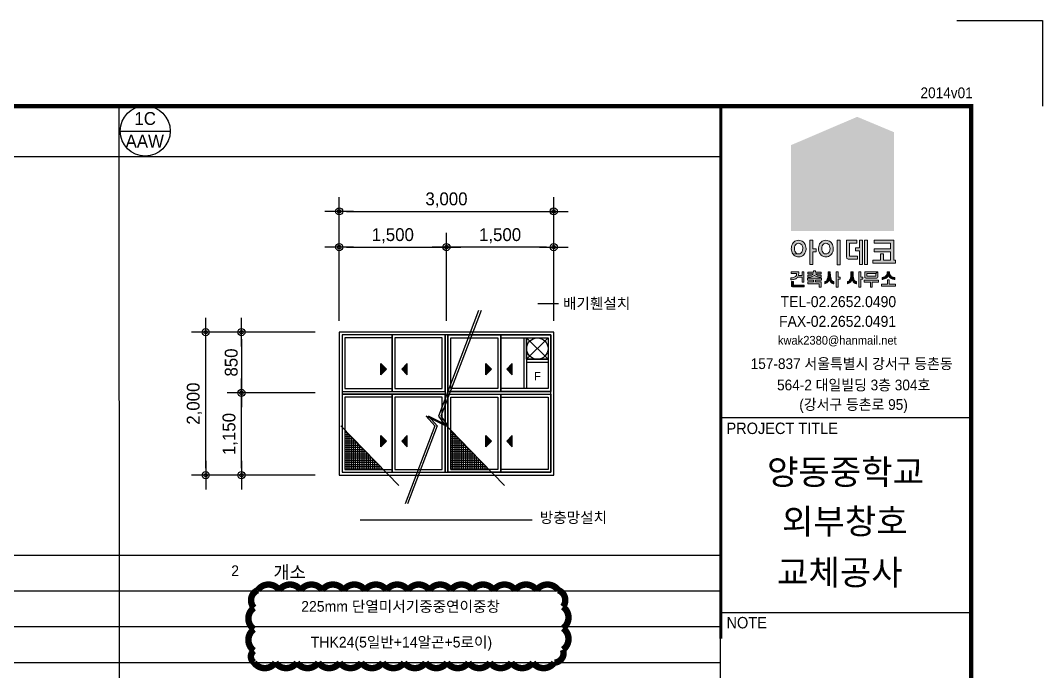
# Model space of a CAD drawing. Header units: millimetres. Extents: x 10934253 to 10976253, y -1872329 to -1812929.
# Drawn here: x 10961959 to 10976253, y -1822035 to -1812929 of the extents above; entities that cross this region are included whole.
import ezdxf
from ezdxf.enums import TextEntityAlignment as Align

# ---------------------------------------------------------------- set-up
doc = ezdxf.new("R2010")
doc.units = ezdxf.units.MM
doc.header["$LTSCALE"] = 50
doc.header["$MEASUREMENT"] = 0
doc.header["$PDSIZE"] = -10
doc.layers.get('0').update_dxf_attribs({"linetype": 'CONTINUOUS'})
doc.layers.get('Defpoints').update_dxf_attribs({"linetype": 'CONTINUOUS'})
doc.layers.add('$TD_AUDIT_GENERATED_(3A5E2)', color=2, linetype='CONTINUOUS', plot=False)
for name, color, linetype in [('$TD_AUDIT_GENERATED_(A0)', 3, 'CONTINUOUS'), ('$TD_AUDIT_GENERATED_(A3)', 4, 'CONTINUOUS'), ('DIM', 3, 'CONTINUOUS'), ('ELE', 6, 'CONTINUOUS'), ('ETC', 6, 'CONTINUOUS'), ('HAT', 8, 'CONTINUOUS'), ('TEX', 3, 'CONTINUOUS'), ('WAL', 3, 'CONTINUOUS'), ('WID', 4, 'CONTINUOUS')]:
    doc.layers.add(name, color=color, linetype=linetype)
doc.styles.add('$TD_AUDIT_GENERATED_(3A)', font='H2GTRE.TTF')
doc.styles.add('$TD_AUDIT_GENERATED_(A1)', font='')
doc.styles.get('$TD_AUDIT_GENERATED_(A1)').set_extended_font_data('08SeoulNamsan EB')
doc.dimstyles.new('$TD_AUDIT_GENERATED_(39)', dxfattribs={"dimtxt": 2.5, "dimasz": 1, "dimexe": 2, "dimexo": 1, "dimgap": 1.2, "dimtad": 1, "dimdec": 0, "dimzin": 0, "dimdsep": 46, "dimlunit": 6, "dimtxsty": '$TD_AUDIT_GENERATED_(3A)', "dimblk": 'DIMDOT', "dimcen": 3, "dimclrd": 7, "dimclre": 7, "dimclrt": 4, "dimadec": 0, "dimazin": 0, "dimtfac": 1, "dimtdec": 0, "dimtix": 1, "dimtmove": 2, "dimatfit": 3, "dimldrblk": 'DOT', "dimfxl": 1, "dimtolj": 1, "dimtzin": 0, "dimarcsym": 0})

# ---------------------------------------------------------------- blocks, each defined once
blk = doc.blocks.new('ideco-2014v01')
at = {"layer": '$TD_AUDIT_GENERATED_(A3)'}
for color, points in [(20, [(394.08, 283.52), (384.84, 279.57), (384.84, 270.81), (394.08, 273.23)]), (70, [(399.23, 281.37), (394.08, 283.52), (394.08, 273.23), (399.23, 274.58)]), (50, [(399.23, 274.58), (394.08, 273.23), (384.84, 270.81), (384.84, 267.55), (399.23, 267.55)]), (256, [(386.53, 266.02), (386.39, 266.13), (386.23, 266.2), (386.06, 266.24), (385.89, 266.25), (385.69, 266.24), (385.52, 266.19), (385.36, 266.12), (385.22, 266.01), (385.12, 265.89), (385.02, 265.74), (384.94, 265.57), (384.89, 265.39), (384.87, 265.19), (384.86, 265.09), (384.88, 264.88), (384.92, 264.69), (384.98, 264.52), (385.07, 264.36), (385.12, 264.3), (385.89, 264.35), (385.71, 264.38), (385.56, 264.46), (385.46, 264.58), (385.37, 264.75), (385.32, 264.93), (385.31, 265.09), (385.33, 265.29), (385.38, 265.47), (385.46, 265.6), (385.58, 265.74), (385.74, 265.82), (385.89, 265.84), (386.06, 265.82), (386.21, 265.73), (386.33, 265.6), (386.41, 265.44), (386.46, 265.25), (386.47, 265.09), (386.45, 264.89), (386.4, 264.7), (386.33, 264.58), (386.2, 264.45), (386.04, 264.37), (385.89, 264.35), (385.12, 264.3), (385.24, 264.16), (385.38, 264.06), (385.54, 263.99), (385.72, 263.95), (385.89, 263.94), (386.08, 263.95), (386.25, 264), (386.41, 264.08), (386.55, 264.18), (386.66, 264.3), (386.77, 264.45), (386.84, 264.62), (386.89, 264.8), (386.92, 265), (386.92, 265.09), (386.9, 265.3), (386.87, 265.49), (386.8, 265.66), (386.71, 265.82), (386.66, 265.89)]), (256, [(387.88, 264.63), (388.32, 264.63), (388.32, 265.05), (387.88, 265.05), (387.88, 266.25), (387.45, 266.25), (387.45, 262.86), (387.88, 262.86)]), (256, [(391.69, 266.25), (391.26, 266.25), (391.26, 262.83), (391.69, 262.83)]), (256, [(394.13, 264.04), (393.02, 264.04), (393.02, 265.84), (394.01, 265.84), (394.01, 266.25), (392.58, 266.25), (392.58, 263.94), (392.61, 263.74), (392.64, 263.69), (392.8, 263.63), (392.83, 263.63), (394.13, 263.63)]), (256, [(394.81, 266.25), (394.39, 266.25), (394.39, 265.18), (393.86, 265.18), (393.86, 264.76), (394.39, 264.76), (394.39, 262.86), (394.81, 262.86)]), (256, [(395.5, 266.25), (395.08, 266.25), (395.08, 262.86), (395.5, 262.86)]), (256, [(399.43, 263.47), (399.18, 263.47), (399.18, 266.25), (396.45, 266.25), (396.45, 265.84), (398.75, 265.84), (398.75, 265.08), (396.47, 265.08), (396.47, 264.66), (398.75, 264.66), (398.75, 263.47), (397.78, 263.47), (397.78, 264.37), (397.34, 264.37), (397.34, 263.47), (396.28, 263.47), (396.28, 263.05), (399.43, 263.05)]), (256, [(386.63, 261.85), (386.36, 261.85), (386.36, 261.35), (385.86, 261.35), (385.89, 261.45), (385.9, 261.58), (385.91, 261.71), (385.91, 261.85), (384.83, 261.85), (384.83, 261.59), (385.61, 261.59), (385.6, 261.47), (385.57, 261.35), (385.51, 261.26), (385.43, 261.18), (385.35, 261.13), (385.26, 261.09), (385.16, 261.05), (385.04, 261.02), (384.91, 261.01), (384.8, 261), (384.8, 260.72), (384.94, 260.73), (385.06, 260.75), (385.18, 260.77), (385.29, 260.8), (385.39, 260.83), (385.48, 260.88), (385.53, 260.91), (385.62, 260.97), (385.7, 261.05), (385.73, 261.09), (386.36, 261.09), (386.36, 260.41), (386.63, 260.41)]), (256, [(388.39, 261.45), (388.31, 261.51), (388.29, 261.55), (389.02, 261.55), (389.02, 261.8), (388.26, 261.8), (388.26, 262), (387.95, 262), (387.95, 261.8), (387.19, 261.8), (387.19, 261.55), (387.91, 261.55), (387.86, 261.48), (387.76, 261.43), (387.67, 261.4), (387.58, 261.39), (387.47, 261.37), (387.35, 261.36), (387.22, 261.36), (387.19, 261.36), (387.19, 261.1), (387.32, 261.11), (387.44, 261.11), (387.55, 261.12), (387.65, 261.14), (387.68, 261.14), (387.82, 261.17), (387.93, 261.22), (388.03, 261.27), (388.1, 261.33), (388.1, 261.34), (388.17, 261.27), (388.26, 261.22), (388.37, 261.18), (388.51, 261.14), (388.51, 261.14), (388.61, 261.13), (388.72, 261.11), (388.84, 261.11), (388.97, 261.1), (389.02, 261.1), (389.02, 261.36), (388.88, 261.36), (388.76, 261.37), (388.65, 261.38), (388.55, 261.4), (388.53, 261.4)]), (256, [(390.37, 261.09), (390.35, 261.2), (390.34, 261.33), (390.33, 261.46), (390.32, 261.61), (390.32, 261.76), (390.32, 261.85), (390.03, 261.85), (390.03, 261.69), (390.03, 261.54), (390.02, 261.4), (390, 261.27), (389.99, 261.15), (389.97, 261.04), (389.94, 260.94), (389.91, 260.85), (389.9, 260.81), (389.84, 260.69), (389.77, 260.6), (389.68, 260.53), (389.59, 260.49), (389.53, 260.47), (389.53, 260.17), (389.64, 260.2), (389.74, 260.24), (389.84, 260.3), (389.88, 260.34), (389.97, 260.42), (390.04, 260.51), (390.1, 260.61), (390.15, 260.73), (390.17, 260.77), (390.22, 260.65), (390.28, 260.54), (390.34, 260.44), (390.42, 260.36), (390.44, 260.34), (390.53, 260.27), (390.63, 260.22), (390.74, 260.18), (390.81, 260.17), (390.81, 260.47), (390.71, 260.5), (390.62, 260.56), (390.54, 260.64), (390.48, 260.74), (390.45, 260.81), (390.42, 260.89), (390.39, 260.99)]), (256, [(391.4, 260.83), (391.68, 260.83), (391.68, 261.09), (391.4, 261.09), (391.4, 261.85), (391.13, 261.85), (391.13, 259.72), (391.4, 259.72)]), (256, [(393.63, 260.81), (393.6, 260.89), (393.57, 260.99), (393.55, 261.09), (393.53, 261.2), (393.52, 261.33), (393.51, 261.46), (393.5, 261.61), (393.5, 261.76), (393.5, 261.85), (393.21, 261.85), (393.21, 261.69), (393.21, 261.54), (393.2, 261.4), (393.18, 261.27), (393.17, 261.15), (393.15, 261.04), (393.12, 260.94), (393.1, 260.85), (393.08, 260.81), (393.02, 260.69), (392.95, 260.6), (392.87, 260.53), (392.77, 260.49), (392.71, 260.47), (392.71, 260.17), (392.82, 260.2), (392.92, 260.24), (393.02, 260.3), (393.06, 260.34), (393.15, 260.42), (393.22, 260.51), (393.28, 260.61), (393.34, 260.73), (393.35, 260.77), (393.4, 260.65), (393.46, 260.54), (393.52, 260.44), (393.6, 260.36), (393.62, 260.34), (393.71, 260.27), (393.81, 260.22), (393.92, 260.18), (393.99, 260.17), (393.99, 260.47), (393.89, 260.5), (393.8, 260.56), (393.72, 260.64), (393.66, 260.74)]), (256, [(394.58, 260.83), (394.86, 260.83), (394.86, 261.09), (394.58, 261.09), (394.58, 261.85), (394.31, 261.85), (394.31, 259.72), (394.58, 259.72)]), (256, [(396.97, 261.85), (396.7, 261.59), (396.7, 261.22), (395.41, 261.22), (395.41, 261.59), (396.7, 261.59), (396.97, 261.85), (395.14, 261.85), (395.14, 261.16), (395.16, 261.04), (395.18, 261.01), (395.28, 260.96), (395.3, 260.96), (396.81, 260.97), (396.92, 261), (396.93, 261.01), (396.97, 261.11), (396.97, 261.16)]), (256, [(398.89, 261.2), (398.81, 261.27), (398.8, 261.28), (398.73, 261.36), (398.67, 261.46), (398.63, 261.56), (398.6, 261.68), (398.59, 261.81), (398.59, 261.86), (398.29, 261.86), (398.28, 261.72), (398.26, 261.6), (398.22, 261.49), (398.17, 261.39), (398.1, 261.3), (398.08, 261.28), (398, 261.21), (397.91, 261.15), (397.8, 261.11), (397.69, 261.08), (397.56, 261.05), (397.55, 261.05), (397.55, 260.77), (397.67, 260.78), (397.78, 260.81), (397.89, 260.85), (397.99, 260.89), (398.05, 260.92), (398.15, 260.98), (398.25, 261.06), (398.33, 261.14), (398.4, 261.23), (398.44, 261.31), (398.5, 261.21), (398.57, 261.12), (398.65, 261.04), (398.75, 260.97), (398.83, 260.92), (398.93, 260.87), (399.03, 260.83), (399.15, 260.8), (399.26, 260.78), (399.33, 260.77), (399.33, 261.05), (399.2, 261.07), (399.09, 261.11), (398.98, 261.15)]), (256, [(386.65, 260), (385.16, 260), (385.16, 260.5), (384.89, 260.5), (384.89, 259.93), (384.91, 259.8), (384.93, 259.78), (385.03, 259.74), (385.05, 259.74), (386.65, 259.74)]), (256, [(389.09, 260.94), (387.12, 260.94), (387.12, 260.68), (387.97, 260.68), (387.97, 260.44), (387.19, 260.44), (387.19, 260.18), (388.74, 260.18), (388.74, 259.72), (389.02, 259.72), (389.02, 260.44), (388.23, 260.44), (388.23, 260.68), (389.09, 260.68)]), (256, [(397.04, 260.67), (395.07, 260.67), (395.07, 260.41), (395.92, 260.41), (395.92, 259.71), (396.19, 259.71), (396.19, 260.41), (397.04, 260.41)]), (256, [(399.43, 260.1), (398.57, 260.1), (398.57, 260.73), (398.31, 260.73), (398.31, 260.1), (397.46, 260.1), (397.46, 259.84), (399.43, 259.84)])]:
    blk.add_hatch(color=color, dxfattribs=at).paths.add_polyline_path(points)
h = blk.add_hatch(color=256, dxfattribs=at)
h.paths.add_polyline_path([(390.47, 264.3), (390.57, 264.45), (390.65, 264.62), (390.7, 264.8), (390.73, 265), (390.73, 265.09), (390.72, 265.3), (390.68, 265.49), (390.61, 265.66), (390.52, 265.82), (390.47, 265.89), (390.35, 266.02), (390.2, 266.13), (390.04, 266.2), (389.87, 266.24), (389.7, 266.25), (389.5, 266.24), (389.33, 266.19), (389.17, 266.12), (389.03, 266.01), (388.93, 265.89), (388.83, 265.74), (388.75, 265.57), (388.7, 265.39), (388.68, 265.19), (388.67, 265.09), (388.69, 264.88), (388.73, 264.69), (388.79, 264.52), (388.88, 264.36), (388.93, 264.3), (389.05, 264.16), (389.19, 264.06), (389.35, 263.99), (389.53, 263.95), (389.7, 263.94), (389.89, 263.95), (390.06, 264), (390.22, 264.08), (390.36, 264.18)])
h.paths.add_polyline_path([(389.85, 264.37), (389.7, 264.35), (389.52, 264.38), (389.37, 264.46), (389.27, 264.58), (389.18, 264.75), (389.13, 264.93), (389.12, 265.09), (389.14, 265.29), (389.19, 265.47), (389.27, 265.6), (389.39, 265.74), (389.55, 265.82), (389.7, 265.84), (389.87, 265.82), (390.02, 265.73), (390.14, 265.6), (390.22, 265.44), (390.27, 265.25), (390.29, 265.09), (390.27, 264.89), (390.21, 264.7), (390.14, 264.58), (390.01, 264.45)], flags=16)
at = {"layer": '$TD_AUDIT_GENERATED_(A3)', "color": 7, "lineweight": 0}
for p, q in [((385.12, 265.89), (385.02, 265.74)), ((385.22, 266.01), (385.12, 265.89)), ((385.36, 266.12), (385.22, 266.01)), ((385.52, 266.19), (385.36, 266.12)), ((385.69, 266.24), (385.52, 266.19)), ((385.89, 266.25), (385.69, 266.24)), ((386.06, 266.24), (385.89, 266.25)), ((386.23, 266.2), (386.06, 266.24)), ((386.39, 266.13), (386.23, 266.2)), ((386.53, 266.02), (386.39, 266.13)), ((386.66, 265.89), (386.53, 266.02)), ((386.71, 265.82), (386.66, 265.89)), ((387.88, 266.25), (387.45, 266.25)), ((387.45, 266.25), (387.45, 262.86)), ((387.88, 265.05), (387.88, 266.25)), ((388.93, 265.89), (388.83, 265.74)), ((389.03, 266.01), (388.93, 265.89)), ((389.17, 266.12), (389.03, 266.01)), ((389.33, 266.19), (389.17, 266.12)), ((389.5, 266.24), (389.33, 266.19)), ((389.7, 266.25), (389.5, 266.24)), ((389.87, 266.24), (389.7, 266.25)), ((390.04, 266.2), (389.87, 266.24)), ((390.2, 266.13), (390.04, 266.2)), ((390.35, 266.02), (390.2, 266.13)), ((390.47, 265.89), (390.35, 266.02)), ((390.52, 265.82), (390.47, 265.89)), ((391.69, 266.25), (391.26, 266.25)), ((391.26, 266.25), (391.26, 262.83)), ((391.69, 262.83), (391.69, 266.25)), ((394.01, 266.25), (392.58, 266.25)), ((392.58, 266.25), (392.58, 263.94)), ((394.01, 265.84), (394.01, 266.25)), ((394.81, 266.25), (394.39, 266.25)), ((394.39, 266.25), (394.39, 265.18)), ((394.81, 262.86), (394.81, 266.25)), ((395.5, 266.25), (395.08, 266.25)), ((395.08, 266.25), (395.08, 262.86)), ((395.5, 262.86), (395.5, 266.25)), ((399.18, 266.25), (396.45, 266.25)), ((396.45, 266.25), (396.45, 265.84)), ((399.18, 263.47), (399.18, 266.25)), ((384.87, 265.19), (384.86, 265.09)), ((384.86, 265.09), (384.88, 264.88)), ((384.89, 265.39), (384.87, 265.19)), ((384.88, 264.88), (384.92, 264.69)), ((384.94, 265.57), (384.89, 265.39)), ((384.92, 264.69), (384.98, 264.52)), ((385.02, 265.74), (384.94, 265.57)), ((384.98, 264.52), (385.07, 264.36)), ((385.31, 265.09), (385.33, 265.29)), ((385.32, 264.93), (385.31, 265.09)), ((385.37, 264.75), (385.32, 264.93)), ((385.33, 265.29), (385.38, 265.47)), ((385.46, 264.58), (385.37, 264.75)), ((385.38, 265.47), (385.46, 265.6)), ((385.46, 265.6), (385.58, 265.74)), ((385.56, 264.46), (385.46, 264.58)), ((385.71, 264.38), (385.56, 264.46)), ((385.58, 265.74), (385.74, 265.82)), ((385.74, 265.82), (385.89, 265.84)), ((385.89, 265.84), (386.06, 265.82)), ((386.2, 264.45), (386.04, 264.37)), ((386.06, 265.82), (386.21, 265.73)), ((386.33, 264.58), (386.2, 264.45)), ((386.21, 265.73), (386.33, 265.6)), ((386.33, 265.6), (386.41, 265.44)), ((386.4, 264.7), (386.33, 264.58)), ((386.45, 264.89), (386.4, 264.7)), ((386.41, 265.44), (386.46, 265.25)), ((386.47, 265.09), (386.45, 264.89)), ((386.46, 265.25), (386.47, 265.09)), ((386.66, 264.3), (386.77, 264.45)), ((386.8, 265.66), (386.71, 265.82)), ((386.77, 264.45), (386.84, 264.62)), ((386.87, 265.49), (386.8, 265.66)), ((386.84, 264.62), (386.89, 264.8)), ((386.9, 265.3), (386.87, 265.49)), ((386.89, 264.8), (386.92, 265)), ((386.92, 265.09), (386.9, 265.3)), ((386.92, 265), (386.92, 265.09)), ((388.32, 265.05), (387.88, 265.05)), ((387.88, 262.86), (387.88, 264.63)), ((387.88, 264.63), (388.32, 264.63)), ((388.32, 264.63), (388.32, 265.05)), ((388.68, 265.19), (388.67, 265.09)), ((388.67, 265.09), (388.69, 264.88)), ((388.7, 265.39), (388.68, 265.19)), ((388.69, 264.88), (388.73, 264.69)), ((388.75, 265.57), (388.7, 265.39)), ((388.73, 264.69), (388.79, 264.52)), ((388.83, 265.74), (388.75, 265.57)), ((388.79, 264.52), (388.88, 264.36)), ((389.12, 265.09), (389.14, 265.29)), ((389.13, 264.93), (389.12, 265.09)), ((389.18, 264.75), (389.13, 264.93)), ((389.14, 265.29), (389.19, 265.47)), ((389.27, 264.58), (389.18, 264.75)), ((389.19, 265.47), (389.27, 265.6)), ((389.27, 265.6), (389.39, 265.74)), ((389.37, 264.46), (389.27, 264.58)), ((389.52, 264.38), (389.37, 264.46)), ((389.39, 265.74), (389.55, 265.82)), ((389.55, 265.82), (389.7, 265.84)), ((389.7, 265.84), (389.87, 265.82)), ((390.01, 264.45), (389.85, 264.37)), ((389.87, 265.82), (390.02, 265.73)), ((390.14, 264.58), (390.01, 264.45)), ((390.02, 265.73), (390.14, 265.6)), ((390.14, 265.6), (390.22, 265.44)), ((390.21, 264.7), (390.14, 264.58)), ((390.27, 264.89), (390.21, 264.7)), ((390.22, 265.44), (390.27, 265.25)), ((390.27, 265.25), (390.29, 265.09)), ((390.29, 265.09), (390.27, 264.89)), ((390.47, 264.3), (390.57, 264.45)), ((390.61, 265.66), (390.52, 265.82)), ((390.57, 264.45), (390.65, 264.62)), ((390.68, 265.49), (390.61, 265.66)), ((390.65, 264.62), (390.7, 264.8)), ((390.72, 265.3), (390.68, 265.49)), ((390.7, 264.8), (390.73, 265)), ((390.73, 265.09), (390.72, 265.3)), ((390.73, 265), (390.73, 265.09)), ((393.02, 264.04), (393.02, 265.84)), ((393.02, 265.84), (394.01, 265.84)), ((394.39, 265.18), (393.86, 265.18)), ((393.86, 265.18), (393.86, 264.76)), ((393.86, 264.76), (394.39, 264.76)), ((394.39, 264.76), (394.39, 262.86)), ((396.45, 265.84), (398.75, 265.84)), ((398.75, 265.08), (396.47, 265.08)), ((396.47, 265.08), (396.47, 264.66)), ((396.47, 264.66), (398.75, 264.66)), ((398.75, 265.84), (398.75, 265.08)), ((398.75, 264.66), (398.75, 263.47)), ((385.07, 264.36), (385.12, 264.3)), ((385.89, 264.35), (385.12, 264.3)), ((385.12, 264.3), (385.89, 264.35)), ((385.12, 264.3), (385.24, 264.16)), ((385.24, 264.16), (385.38, 264.06)), ((385.38, 264.06), (385.54, 263.99)), ((385.54, 263.99), (385.72, 263.95)), ((385.89, 264.35), (385.71, 264.38)), ((385.72, 263.95), (385.89, 263.94)), ((386.04, 264.37), (385.89, 264.35)), ((385.89, 263.94), (386.08, 263.95)), ((386.08, 263.95), (386.25, 264)), ((386.25, 264), (386.41, 264.08)), ((386.41, 264.08), (386.55, 264.18)), ((386.55, 264.18), (386.66, 264.3)), ((388.88, 264.36), (388.93, 264.3)), ((388.93, 264.3), (389.05, 264.16)), ((389.05, 264.16), (389.19, 264.06)), ((389.19, 264.06), (389.35, 263.99)), ((389.35, 263.99), (389.53, 263.95)), ((389.7, 264.35), (389.52, 264.38)), ((389.53, 263.95), (389.7, 263.94)), ((389.85, 264.37), (389.7, 264.35)), ((389.7, 263.94), (389.89, 263.95)), ((389.89, 263.95), (390.06, 264)), ((390.06, 264), (390.22, 264.08)), ((390.22, 264.08), (390.36, 264.18)), ((390.36, 264.18), (390.47, 264.3)), ((392.58, 263.94), (392.61, 263.74)), ((392.61, 263.74), (392.64, 263.69)), ((392.64, 263.69), (392.8, 263.63)), ((392.8, 263.63), (392.83, 263.63)), ((392.83, 263.63), (394.13, 263.63)), ((394.13, 264.04), (393.02, 264.04)), ((394.13, 263.63), (394.13, 264.04)), ((397.34, 263.47), (396.28, 263.47)), ((396.28, 263.47), (396.28, 263.05)), ((396.28, 263.05), (399.43, 263.05)), ((397.78, 264.37), (397.34, 264.37)), ((397.34, 264.37), (397.34, 263.47)), ((397.78, 263.47), (397.78, 264.37)), ((398.75, 263.47), (397.78, 263.47)), ((399.43, 263.47), (399.18, 263.47)), ((399.43, 263.05), (399.43, 263.47)), ((385.91, 261.85), (384.83, 261.85)), ((384.83, 261.85), (384.83, 261.59)), ((384.83, 261.59), (385.61, 261.59)), ((385.61, 261.59), (385.6, 261.47)), ((385.89, 261.45), (385.9, 261.58)), ((385.9, 261.58), (385.91, 261.71)), ((385.91, 261.71), (385.91, 261.85)), ((386.63, 261.85), (386.36, 261.85)), ((386.36, 261.85), (386.36, 261.35)), ((386.63, 260.41), (386.63, 261.85)), ((387.95, 261.8), (387.19, 261.8)), ((387.19, 261.8), (387.19, 261.55)), ((387.45, 262.86), (387.88, 262.86)), ((388.26, 262), (387.95, 262)), ((387.95, 262), (387.95, 261.8)), ((388.26, 261.8), (388.26, 262)), ((389.02, 261.8), (388.26, 261.8)), ((389.02, 261.55), (389.02, 261.8)), ((390.32, 261.85), (390.03, 261.85)), ((390.03, 261.85), (390.03, 261.69)), ((390.03, 261.69), (390.03, 261.54)), ((390.32, 261.76), (390.32, 261.85)), ((390.32, 261.61), (390.32, 261.76)), ((390.33, 261.46), (390.32, 261.61)), ((391.4, 261.85), (391.13, 261.85)), ((391.13, 261.85), (391.13, 259.72)), ((391.26, 262.83), (391.69, 262.83)), ((391.4, 261.09), (391.4, 261.85)), ((393.5, 261.85), (393.21, 261.85)), ((393.21, 261.85), (393.21, 261.69)), ((393.21, 261.69), (393.21, 261.54)), ((393.5, 261.76), (393.5, 261.85)), ((393.5, 261.61), (393.5, 261.76)), ((393.51, 261.46), (393.5, 261.61)), ((394.58, 261.85), (394.31, 261.85)), ((394.31, 261.85), (394.31, 259.72)), ((394.39, 262.86), (394.81, 262.86)), ((394.58, 261.09), (394.58, 261.85)), ((395.08, 262.86), (395.5, 262.86)), ((396.97, 261.85), (395.14, 261.85)), ((395.14, 261.85), (395.14, 261.16)), ((395.41, 261.22), (395.41, 261.59)), ((395.41, 261.59), (396.7, 261.59)), ((396.7, 261.59), (396.97, 261.85)), ((396.97, 261.85), (396.7, 261.59)), ((396.7, 261.59), (396.7, 261.22)), ((396.97, 261.16), (396.97, 261.85)), ((398.26, 261.6), (398.22, 261.49)), ((398.28, 261.72), (398.26, 261.6)), ((398.29, 261.86), (398.28, 261.72)), ((398.59, 261.86), (398.29, 261.86)), ((398.59, 261.81), (398.59, 261.86)), ((398.6, 261.68), (398.59, 261.81)), ((398.63, 261.56), (398.6, 261.68)), ((384.91, 261.01), (384.8, 261)), ((384.8, 261), (384.8, 260.72)), ((384.8, 260.72), (384.94, 260.73)), ((385.16, 260.5), (384.89, 260.5)), ((384.89, 260.5), (384.89, 259.93)), ((385.04, 261.02), (384.91, 261.01)), ((384.94, 260.73), (385.06, 260.75)), ((385.16, 261.05), (385.04, 261.02)), ((385.06, 260.75), (385.18, 260.77)), ((385.26, 261.09), (385.16, 261.05)), ((385.16, 260), (385.16, 260.5)), ((385.18, 260.77), (385.29, 260.8)), ((385.35, 261.13), (385.26, 261.09)), ((385.29, 260.8), (385.39, 260.83)), ((385.43, 261.18), (385.35, 261.13)), ((385.39, 260.83), (385.48, 260.88)), ((385.51, 261.26), (385.43, 261.18)), ((385.48, 260.88), (385.53, 260.91)), ((385.57, 261.35), (385.51, 261.26)), ((385.53, 260.91), (385.62, 260.97)), ((385.6, 261.47), (385.57, 261.35)), ((385.62, 260.97), (385.7, 261.05)), ((385.7, 261.05), (385.73, 261.09)), ((385.73, 261.09), (386.36, 261.09)), ((385.86, 261.35), (385.89, 261.45)), ((386.36, 261.35), (385.86, 261.35)), ((386.36, 261.09), (386.36, 260.41)), ((386.36, 260.41), (386.63, 260.41)), ((389.09, 260.94), (387.12, 260.94)), ((387.12, 260.94), (387.12, 260.68)), ((387.12, 260.68), (387.97, 260.68)), ((387.19, 261.55), (387.91, 261.55)), ((387.22, 261.36), (387.19, 261.36)), ((387.19, 261.36), (387.19, 261.1)), ((387.19, 261.1), (387.32, 261.11)), ((387.97, 260.44), (387.19, 260.44)), ((387.19, 260.44), (387.19, 260.18)), ((387.19, 260.18), (388.74, 260.18)), ((387.35, 261.36), (387.22, 261.36)), ((387.32, 261.11), (387.44, 261.11)), ((387.47, 261.37), (387.35, 261.36)), ((387.44, 261.11), (387.55, 261.12)), ((387.58, 261.39), (387.47, 261.37)), ((387.55, 261.12), (387.65, 261.14)), ((387.67, 261.4), (387.58, 261.39)), ((387.65, 261.14), (387.68, 261.14)), ((387.76, 261.43), (387.67, 261.4)), ((387.68, 261.14), (387.82, 261.17)), ((387.86, 261.48), (387.76, 261.43)), ((387.82, 261.17), (387.93, 261.22)), ((387.91, 261.55), (387.86, 261.48)), ((387.93, 261.22), (388.03, 261.27)), ((387.97, 260.68), (387.97, 260.44)), ((388.03, 261.27), (388.1, 261.33)), ((388.1, 261.34), (388.17, 261.27)), ((388.1, 261.33), (388.1, 261.34)), ((388.17, 261.27), (388.26, 261.22)), ((388.23, 260.44), (388.23, 260.68)), ((388.23, 260.68), (389.09, 260.68)), ((389.02, 260.44), (388.23, 260.44)), ((388.26, 261.22), (388.37, 261.18)), ((388.31, 261.51), (388.29, 261.55)), ((388.29, 261.55), (389.02, 261.55)), ((388.39, 261.45), (388.31, 261.51)), ((388.37, 261.18), (388.51, 261.14)), ((388.53, 261.4), (388.39, 261.45)), ((388.51, 261.14), (388.51, 261.14)), ((388.51, 261.14), (388.61, 261.13)), ((388.55, 261.4), (388.53, 261.4)), ((388.65, 261.38), (388.55, 261.4)), ((388.61, 261.13), (388.72, 261.11)), ((388.76, 261.37), (388.65, 261.38)), ((388.72, 261.11), (388.84, 261.11)), ((388.74, 260.18), (388.74, 259.72)), ((388.88, 261.36), (388.76, 261.37)), ((388.84, 261.11), (388.97, 261.1)), ((389.02, 261.36), (388.88, 261.36)), ((388.97, 261.1), (389.02, 261.1)), ((389.02, 261.1), (389.02, 261.36)), ((389.02, 259.72), (389.02, 260.44)), ((389.09, 260.68), (389.09, 260.94)), ((389.59, 260.49), (389.53, 260.47)), ((389.53, 260.47), (389.53, 260.17)), ((389.53, 260.17), (389.64, 260.2)), ((389.68, 260.53), (389.59, 260.49)), ((389.64, 260.2), (389.74, 260.24)), ((389.77, 260.6), (389.68, 260.53)), ((389.74, 260.24), (389.84, 260.3)), ((389.84, 260.69), (389.77, 260.6)), ((389.9, 260.81), (389.84, 260.69)), ((389.84, 260.3), (389.88, 260.34)), ((389.88, 260.34), (389.97, 260.42)), ((389.91, 260.85), (389.9, 260.81)), ((389.94, 260.94), (389.91, 260.85)), ((389.97, 261.04), (389.94, 260.94)), ((389.99, 261.15), (389.97, 261.04)), ((389.97, 260.42), (390.04, 260.51)), ((390, 261.27), (389.99, 261.15)), ((390.02, 261.4), (390, 261.27)), ((390.03, 261.54), (390.02, 261.4)), ((390.04, 260.51), (390.1, 260.61)), ((390.1, 260.61), (390.15, 260.73)), ((390.15, 260.73), (390.17, 260.77)), ((390.17, 260.77), (390.22, 260.65)), ((390.22, 260.65), (390.28, 260.54)), ((390.28, 260.54), (390.34, 260.44)), ((390.34, 261.33), (390.33, 261.46)), ((390.35, 261.2), (390.34, 261.33)), ((390.34, 260.44), (390.42, 260.36)), ((390.37, 261.09), (390.35, 261.2)), ((390.39, 260.99), (390.37, 261.09)), ((390.42, 260.89), (390.39, 260.99)), ((390.45, 260.81), (390.42, 260.89)), ((390.42, 260.36), (390.44, 260.34)), ((390.44, 260.34), (390.53, 260.27)), ((390.48, 260.74), (390.45, 260.81)), ((390.54, 260.64), (390.48, 260.74)), ((390.53, 260.27), (390.63, 260.22)), ((390.62, 260.56), (390.54, 260.64)), ((390.71, 260.5), (390.62, 260.56)), ((390.63, 260.22), (390.74, 260.18)), ((390.81, 260.47), (390.71, 260.5)), ((390.74, 260.18), (390.81, 260.17)), ((390.81, 260.17), (390.81, 260.47)), ((391.68, 261.09), (391.4, 261.09)), ((391.4, 259.72), (391.4, 260.83)), ((391.4, 260.83), (391.68, 260.83)), ((391.68, 260.83), (391.68, 261.09)), ((392.77, 260.49), (392.71, 260.47)), ((392.71, 260.47), (392.71, 260.17)), ((392.71, 260.17), (392.82, 260.2)), ((392.87, 260.53), (392.77, 260.49)), ((392.82, 260.2), (392.92, 260.24)), ((392.95, 260.6), (392.87, 260.53)), ((392.92, 260.24), (393.02, 260.3)), ((393.02, 260.69), (392.95, 260.6)), ((393.08, 260.81), (393.02, 260.69)), ((393.02, 260.3), (393.06, 260.34)), ((393.06, 260.34), (393.15, 260.42)), ((393.1, 260.85), (393.08, 260.81)), ((393.12, 260.94), (393.1, 260.85)), ((393.15, 261.04), (393.12, 260.94)), ((393.17, 261.15), (393.15, 261.04)), ((393.15, 260.42), (393.22, 260.51)), ((393.18, 261.27), (393.17, 261.15)), ((393.2, 261.4), (393.18, 261.27)), ((393.21, 261.54), (393.2, 261.4)), ((393.22, 260.51), (393.28, 260.61)), ((393.28, 260.61), (393.34, 260.73)), ((393.34, 260.73), (393.35, 260.77)), ((393.35, 260.77), (393.4, 260.65)), ((393.4, 260.65), (393.46, 260.54)), ((393.46, 260.54), (393.52, 260.44)), ((393.52, 261.33), (393.51, 261.46)), ((393.53, 261.2), (393.52, 261.33)), ((393.52, 260.44), (393.6, 260.36)), ((393.55, 261.09), (393.53, 261.2)), ((393.57, 260.99), (393.55, 261.09)), ((393.6, 260.89), (393.57, 260.99)), ((393.63, 260.81), (393.6, 260.89)), ((393.6, 260.36), (393.62, 260.34)), ((393.62, 260.34), (393.71, 260.27)), ((393.66, 260.74), (393.63, 260.81)), ((393.72, 260.64), (393.66, 260.74)), ((393.71, 260.27), (393.81, 260.22)), ((393.8, 260.56), (393.72, 260.64)), ((393.89, 260.5), (393.8, 260.56)), ((393.81, 260.22), (393.92, 260.18)), ((393.99, 260.47), (393.89, 260.5)), ((393.92, 260.18), (393.99, 260.17)), ((393.99, 260.17), (393.99, 260.47)), ((394.86, 261.09), (394.58, 261.09)), ((394.58, 259.72), (394.58, 260.83)), ((394.58, 260.83), (394.86, 260.83)), ((394.86, 260.83), (394.86, 261.09)), ((397.04, 260.67), (395.07, 260.67)), ((395.07, 260.67), (395.07, 260.41)), ((395.07, 260.41), (395.92, 260.41)), ((395.14, 261.16), (395.16, 261.04)), ((395.16, 261.04), (395.18, 261.01)), ((395.18, 261.01), (395.28, 260.96)), ((395.28, 260.96), (395.3, 260.96)), ((395.3, 260.96), (396.81, 260.97)), ((396.7, 261.22), (395.41, 261.22)), ((395.92, 260.41), (395.92, 259.71)), ((396.19, 259.71), (396.19, 260.41)), ((396.19, 260.41), (397.04, 260.41)), ((396.81, 260.97), (396.92, 261)), ((396.92, 261), (396.93, 261.01)), ((396.93, 261.01), (396.97, 261.11)), ((396.97, 261.11), (396.97, 261.16)), ((397.04, 260.41), (397.04, 260.67)), ((397.56, 261.05), (397.55, 261.05)), ((397.55, 261.05), (397.55, 260.77)), ((397.55, 260.77), (397.67, 260.78)), ((397.69, 261.08), (397.56, 261.05)), ((397.67, 260.78), (397.78, 260.81)), ((397.8, 261.11), (397.69, 261.08)), ((397.78, 260.81), (397.89, 260.85)), ((397.91, 261.15), (397.8, 261.11)), ((397.89, 260.85), (397.99, 260.89)), ((398, 261.21), (397.91, 261.15)), ((397.99, 260.89), (398.05, 260.92)), ((398.08, 261.28), (398, 261.21)), ((398.05, 260.92), (398.15, 260.98)), ((398.1, 261.3), (398.08, 261.28)), ((398.17, 261.39), (398.1, 261.3)), ((398.15, 260.98), (398.25, 261.06)), ((398.22, 261.49), (398.17, 261.39)), ((398.25, 261.06), (398.33, 261.14)), ((398.57, 260.73), (398.31, 260.73)), ((398.31, 260.73), (398.31, 260.1)), ((398.33, 261.14), (398.4, 261.23)), ((398.4, 261.23), (398.44, 261.31)), ((398.44, 261.31), (398.5, 261.21)), ((398.5, 261.21), (398.57, 261.12)), ((398.57, 261.12), (398.65, 261.04)), ((398.57, 260.1), (398.57, 260.73)), ((398.67, 261.46), (398.63, 261.56)), ((398.65, 261.04), (398.75, 260.97)), ((398.73, 261.36), (398.67, 261.46)), ((398.8, 261.28), (398.73, 261.36)), ((398.75, 260.97), (398.83, 260.92)), ((398.81, 261.27), (398.8, 261.28)), ((398.89, 261.2), (398.81, 261.27)), ((398.83, 260.92), (398.93, 260.87)), ((398.98, 261.15), (398.89, 261.2)), ((398.93, 260.87), (399.03, 260.83)), ((399.09, 261.11), (398.98, 261.15)), ((399.03, 260.83), (399.15, 260.8)), ((399.2, 261.07), (399.09, 261.11)), ((399.15, 260.8), (399.26, 260.78)), ((399.33, 261.05), (399.2, 261.07)), ((399.26, 260.78), (399.33, 260.77)), ((399.33, 260.77), (399.33, 261.05)), ((384.89, 259.93), (384.91, 259.8)), ((384.91, 259.8), (384.93, 259.78)), ((384.93, 259.78), (385.03, 259.74)), ((385.03, 259.74), (385.05, 259.74)), ((385.05, 259.74), (386.65, 259.74)), ((386.65, 260), (385.16, 260)), ((386.65, 259.74), (386.65, 260)), ((388.74, 259.72), (389.02, 259.72)), ((391.13, 259.72), (391.4, 259.72)), ((394.31, 259.72), (394.58, 259.72)), ((395.92, 259.71), (396.19, 259.71)), ((398.31, 260.1), (397.46, 260.1)), ((397.46, 260.1), (397.46, 259.84)), ((397.46, 259.84), (399.43, 259.84)), ((399.43, 260.1), (398.57, 260.1)), ((399.43, 259.84), (399.43, 260.1))]:
    blk.add_line(p, q, dxfattribs=at)
at = {"layer": '$TD_AUDIT_GENERATED_(A3)', "color": 7}
for p, q in [((375, 241.46), (410, 241.46)), ((375, 214.22), (410, 214.22))]:
    blk.add_line(p, q, dxfattribs=at)
at = {"layer": '$TD_AUDIT_GENERATED_(A3)', "color": 8}
blk.add_lwpolyline([(408, 297), (420, 297), (420, 285)], dxfattribs=at)
blk.add_lwpolyline([(408, 297), (420, 297), (420, 285)], dxfattribs=at)
at = {"layer": '$TD_AUDIT_GENERATED_(A3)', "color": 7, "const_width": 0.6}
blk.add_lwpolyline([(18, 285), (410, 285), (410, 12), (18, 12)], close=True, dxfattribs=at)
at = {"layer": '$TD_AUDIT_GENERATED_(A3)', "color": 3, "const_width": 0.4}
blk.add_lwpolyline([(375, 285), (375, 210.54)], dxfattribs=at)
at = {"layer": '$TD_AUDIT_GENERATED_(A0)', "style": '$TD_AUDIT_GENERATED_(A1)'}
for s, p in [('\\M+3BEE7\\M+3B5BF\\M+3C1DF\\M+3C7D0\\M+3B1B3', (381.47, 232.11)), ('\\M+3BFDC\\M+3BACE\\M+3C3A2\\M+3C8A3', (383.57, 225.2)), ('\\M+3B1B3\\M+3C3BC\\M+3B0F8\\M+3BBE7', (382.87, 218.07))]:
    blk.add_text(s, height=3.5, dxfattribs=at).set_placement(p)
at = {"layer": '$TD_AUDIT_GENERATED_(A3)', "color": 3, "style": '$TD_AUDIT_GENERATED_(A1)', "width": 0.95}
for s, height, p in [('2014v01', 1.5, (410.24, 285.68)), ('TEL-02.2652.0490', 1.535, (399.52, 256.45)), ('FAX-02.2652.0491', 1.535, (399.52, 253.69)), ('kwak2380@hanmail.net', 1.2231, (399.6, 251.29)), ('157-837 \\M+3BCAD\\M+3BFEF\\M+3C6AF\\M+3BAB0\\M+3BDC3 \\M+3B0AD\\M+3BCAD\\M+3B1B8 \\M+3B5EE\\M+3C3CC\\M+3B5BF', 1.5, (407.43, 247.8)), ('564-2 \\M+3B4EB\\M+3C0CF\\M+3BAF4\\M+3B5F9 3\\M+3C3FE 304\\M+3C8A3', 1.5, (404.3, 244.82)), ('(\\M+3B0AD\\M+3BCAD\\M+3B1B8 \\M+3B5EE\\M+3C3CC\\M+3B7CE 95)', 1.5, (401.16, 242.09))]:
    blk.add_text(s, height=height, dxfattribs=at).set_placement(p, align=Align.BOTTOM_RIGHT)
for s, p in [('PROJECT TITLE', (375.8, 239.16)), ('NOTE', (375.8, 211.98))]:
    blk.add_text(s, height=1.6, dxfattribs=at).set_placement(p)
blk = doc.blocks.new('SDSDEWEWEWEWEEEE')
at = {"layer": 'ELE', "color": 3}
for p, q in [((9527530, -1526406), (9527521, -1501579)), ((9535936, -1526403), (9535927, -1501576))]:
    blk.add_line(p, q, dxfattribs=at)
at = {"layer": 'ELE'}
for p, q in [((9500233, -1502276), (9535933, -1502277)), ((9500233, -1507852), (9535933, -1507853)), ((9500233, -1508352), (9535933, -1508353)), ((9500233, -1508852), (9535933, -1508853)), ((9500233, -1509352), (9535933, -1509353))]:
    blk.add_line(p, q, dxfattribs=at)
at = {"layer": 'TEX', "style": '$TD_AUDIT_GENERATED_(3A)'}
blk.add_text('\\M+3B0B3\\M+3BCD2', height=180, dxfattribs=at).set_placement((9529903, -1508092), align=Align.MIDDLE_CENTER)
blk = doc.blocks.new('SDSEDSWEWEWE')
at = {"layer": 'WID'}
for p, q in [((8291993, -1627894), (8292293, -1627594)), ((8292293, -1627894), (8291993, -1627594))]:
    blk.add_line(p, q, dxfattribs=at)
blk.add_lwpolyline([(8291993, -1627594), (8292293, -1627594), (8292293, -1627894), (8291993, -1627894)], close=True, dxfattribs=at)
blk.add_circle((8292143, -1627744), 150, dxfattribs=at)
blk = doc.blocks.new('sdsdeweweeee112222')
at = {"layer": 'WID'}
for p, q in [((9453418, -1320404), (9453418, -1322324)), ((9453458, -1320404), (9453458, -1322324)), ((9451978, -1321194), (9453418, -1321194)), ((9451978, -1321234), (9453418, -1321234)), ((9453458, -1321194), (9454898, -1321194)), ((9453458, -1321234), (9454898, -1321234))]:
    blk.add_line(p, q, dxfattribs=at)
for points in [[(9454938, -1320364), (9451938, -1320364), (9451938, -1322364), (9454938, -1322364)], [(9454898, -1320404), (9451978, -1320404), (9451978, -1322324), (9454898, -1322324)], [(9452678, -1320404), (9451978, -1320404), (9451978, -1321194), (9452678, -1321194)], [(9452678, -1320444), (9452018, -1320444), (9452018, -1321154), (9452678, -1321154)], [(9453418, -1320404), (9452678, -1320404), (9452678, -1321194), (9453418, -1321194)], [(9453378, -1320444), (9452718, -1320444), (9452718, -1321154), (9453378, -1321154)], [(9453458, -1320404), (9454198, -1320404), (9454198, -1321194), (9453458, -1321194)], [(9453498, -1320444), (9454158, -1320444), (9454158, -1321154), (9453498, -1321154)], [(9454198, -1320404), (9454898, -1320404), (9454898, -1321194), (9454198, -1321194)], [(9454198, -1320444), (9454858, -1320444), (9454858, -1321154), (9454198, -1321154)], [(9452678, -1321234), (9451978, -1321234), (9451978, -1322324), (9452678, -1322324)], [(9452678, -1321274), (9452018, -1321274), (9452018, -1322284), (9452678, -1322284)], [(9453418, -1321234), (9452678, -1321234), (9452678, -1322324), (9453418, -1322324)], [(9453378, -1321274), (9452718, -1321274), (9452718, -1322284), (9453378, -1322284)], [(9453458, -1321234), (9454198, -1321234), (9454198, -1322324), (9453458, -1322324)], [(9453498, -1321274), (9454158, -1321274), (9454158, -1322284), (9453498, -1322284)], [(9454198, -1321234), (9454898, -1321234), (9454898, -1322324), (9454198, -1322324)], [(9454198, -1321274), (9454858, -1321274), (9454858, -1322284), (9454198, -1322284)]]:
    blk.add_lwpolyline(points, close=True, dxfattribs=at)
blk = doc.blocks.new('DIMDOT')
at = {"color": 0}
blk.add_line((-2, 0), (2, 0), dxfattribs=at)
for radius in [0.5, 0.25]:
    blk.add_circle((0, 0), radius, dxfattribs=at)
blk = doc.blocks.new('*D25')
at = {"layer": 'Defpoints', "color": 0}
for p in [(10964550, -1817288), (10966182, -1817288), (10966182, -1819288)]:
    blk.add_point(p, dxfattribs=at)
at = {"layer": 'DIM', "color": 7, "lineweight": -2}
for p, q in [((10966082, -1817288), (10964350, -1817288)), ((10964550, -1819188), (10964550, -1817388)), ((10966082, -1819288), (10964350, -1819288))]:
    blk.add_line(p, q, dxfattribs=at)
at = {"layer": 'DIM', "color": 7, "lineweight": -2, "xscale": 100, "yscale": 100, "zscale": 100}
for p, rotation in [((10964550, -1817288), 90), ((10964550, -1819288), 270)]:
    blk.add_blockref('DIMDOT', p, dxfattribs=dict(at, rotation=rotation))
at = {"layer": 'DIM', "color": 4, "insert": (10964392, -1818288), "char_height": 180, "attachment_point": 5, "rotation": 90, "style": '$TD_AUDIT_GENERATED_(3A)'}
blk.add_mtext('\\A1;2,000', dxfattribs=at)
blk = doc.blocks.new('_DOT')
at = {"color": 0, "linetype": 'ByBlock'}
blk.add_line((-0.5, 0), (-1, 0), dxfattribs=at)
at = {"color": 0, "linetype": 'ByBlock', "const_width": 0.5}
blk.add_lwpolyline([(-0.25, 0, 1), (0.25, 0, 1)], format="xyb", close=True, dxfattribs=at)
blk = doc.blocks.new('*D26')
at = {"layer": 'Defpoints', "color": 0}
for p in [(10966182, -1817288), (10965050, -1818138), (10966182, -1818138)]:
    blk.add_point(p, dxfattribs=at)
at = {"layer": 'DIM', "color": 7, "lineweight": -2}
for p, q in [((10966082, -1817288), (10964850, -1817288)), ((10965050, -1817388), (10965050, -1818038)), ((10966082, -1818138), (10964850, -1818138))]:
    blk.add_line(p, q, dxfattribs=at)
at = {"layer": 'DIM', "color": 7, "lineweight": -2, "xscale": 100, "yscale": 100, "zscale": 100}
for p, rotation in [((10965050, -1817288), 90), ((10965050, -1818138), 270)]:
    blk.add_blockref('DIMDOT', p, dxfattribs=dict(at, rotation=rotation))
at = {"layer": 'DIM', "color": 4, "insert": (10964908, -1817713), "char_height": 180, "attachment_point": 5, "rotation": 90, "style": '$TD_AUDIT_GENERATED_(3A)'}
blk.add_mtext('\\A1;850', dxfattribs=at)
blk = doc.blocks.new('*D27')
at = {"layer": 'Defpoints', "color": 0}
for p in [(10965050, -1818138), (10966182, -1818138), (10966182, -1819288)]:
    blk.add_point(p, dxfattribs=at)
at = {"layer": 'DIM', "color": 7, "lineweight": -2}
for p, q in [((10966082, -1818138), (10964850, -1818138)), ((10965050, -1819188), (10965050, -1818238)), ((10966082, -1819288), (10964850, -1819288))]:
    blk.add_line(p, q, dxfattribs=at)
at = {"layer": 'DIM', "color": 7, "lineweight": -2, "xscale": 100, "yscale": 100, "zscale": 100}
for p, rotation in [((10965050, -1818138), 90), ((10965050, -1819288), 270)]:
    blk.add_blockref('DIMDOT', p, dxfattribs=dict(at, rotation=rotation))
at = {"layer": 'DIM', "color": 4, "insert": (10964892, -1818713), "char_height": 180, "attachment_point": 5, "rotation": 90, "style": '$TD_AUDIT_GENERATED_(3A)'}
blk.add_mtext('\\A1;1,150', dxfattribs=at)
blk = doc.blocks.new('*D28')
at = {"layer": 'Defpoints', "color": 0}
for p in [(10969417, -1815599), (10966417, -1817231), (10969417, -1817231)]:
    blk.add_point(p, dxfattribs=at)
at = {"layer": 'DIM', "color": 7, "lineweight": -2}
for p, q in [((10966417, -1817131), (10966417, -1815399)), ((10969417, -1817131), (10969417, -1815399)), ((10966517, -1815599), (10969317, -1815599))]:
    blk.add_line(p, q, dxfattribs=at)
at = {"layer": 'DIM', "color": 7, "lineweight": -2, "xscale": 100, "yscale": 100, "zscale": 100, "rotation": 180}
blk.add_blockref('DIMDOT', (10966417, -1815599), dxfattribs=at)
at = {"layer": 'DIM', "color": 7, "lineweight": -2, "xscale": 100, "yscale": 100, "zscale": 100}
blk.add_blockref('DIMDOT', (10969417, -1815599), dxfattribs=at)
at = {"layer": 'DIM', "color": 4, "insert": (10967917, -1815441), "char_height": 180, "attachment_point": 5, "style": '$TD_AUDIT_GENERATED_(3A)'}
blk.add_mtext('\\A1;3,000', dxfattribs=at)
blk = doc.blocks.new('*D29')
at = {"layer": 'Defpoints', "color": 0}
for p in [(10967917, -1816099), (10967917, -1817231), (10969417, -1817231)]:
    blk.add_point(p, dxfattribs=at)
at = {"layer": 'DIM', "color": 7, "lineweight": -2}
for p, q in [((10967917, -1817131), (10967917, -1815899)), ((10969417, -1817131), (10969417, -1815899)), ((10969317, -1816099), (10968017, -1816099))]:
    blk.add_line(p, q, dxfattribs=at)
at = {"layer": 'DIM', "color": 7, "lineweight": -2, "xscale": 100, "yscale": 100, "zscale": 100, "rotation": 180}
blk.add_blockref('DIMDOT', (10967917, -1816099), dxfattribs=at)
at = {"layer": 'DIM', "color": 7, "lineweight": -2, "xscale": 100, "yscale": 100, "zscale": 100}
blk.add_blockref('DIMDOT', (10969417, -1816099), dxfattribs=at)
at = {"layer": 'DIM', "color": 4, "insert": (10968667, -1815941), "char_height": 180, "attachment_point": 5, "style": '$TD_AUDIT_GENERATED_(3A)'}
blk.add_mtext('\\A1;1,500', dxfattribs=at)
blk = doc.blocks.new('*D30')
at = {"layer": 'Defpoints', "color": 0}
for p in [(10967917, -1816099), (10966417, -1817231), (10967917, -1817231)]:
    blk.add_point(p, dxfattribs=at)
at = {"layer": 'DIM', "color": 7, "lineweight": -2}
for p, q in [((10966417, -1817131), (10966417, -1815899)), ((10967917, -1817131), (10967917, -1815899)), ((10966517, -1816099), (10967817, -1816099))]:
    blk.add_line(p, q, dxfattribs=at)
at = {"layer": 'DIM', "color": 7, "lineweight": -2, "xscale": 100, "yscale": 100, "zscale": 100, "rotation": 180}
blk.add_blockref('DIMDOT', (10966417, -1816099), dxfattribs=at)
at = {"layer": 'DIM', "color": 7, "lineweight": -2, "xscale": 100, "yscale": 100, "zscale": 100}
blk.add_blockref('DIMDOT', (10967917, -1816099), dxfattribs=at)
at = {"layer": 'DIM', "color": 4, "insert": (10967167, -1815941), "char_height": 180, "attachment_point": 5, "style": '$TD_AUDIT_GENERATED_(3A)'}
blk.add_mtext('\\A1;1,500', dxfattribs=at)
blk = doc.blocks.new('213232333233333')
blk.add_hatch(color=256).paths.add_polyline_path([(9505335, -1505224), (9505491, -1505068), (9505335, -1504912)])
blk.add_lwpolyline([(9505335, -1504912), (9505491, -1505068), (9505335, -1505224)], close=True)

msp = doc.modelspace()

# ---------------------------------------------------------------- hatches: boundary and pattern name
at = {"layer": 'HAT'}
h = msp.add_hatch(dxfattribs=at)
h.set_pattern_fill('_USER', color=256, scale=30, style=0, double=1, pattern_type=0)
h.set_pattern_definition([(0, (25226.948, 2.414), (0, 30), []), (90, (25226.948, 2.414), (-30, 2e-15), [])])
h.paths.add_polyline_path([(10966497.4, -1818660), (10966497.4, -1819207.7), (10967031.7, -1819207.7)])
h = msp.add_hatch(dxfattribs=at)
h.set_pattern_fill('_USER', color=256, scale=30, style=0, double=1, pattern_type=0)
h.set_pattern_definition([(0, (26706.948, 2.414), (0, 30), []), (90, (26706.948, 2.414), (-30, 2e-15), [])])
h.paths.add_polyline_path([(10967977.4, -1818660), (10967977.4, -1819207.7), (10968511.7, -1819207.7)])

# ---------------------------------------------------------------- linework, layer by layer
at = {"layer": '$TD_AUDIT_GENERATED_(3A5E2)', "const_width": 90}
msp.add_lwpolyline([(10965225.2, -1821908.6, 0.5205671), (10965525.2, -1821908.6, 0.5205671), (10965825.2, -1821908.6, 0.5205671), (10966125.2, -1821908.6, 0.5205671), (10966425.2, -1821908.6, 0.5205671), (10966725.2, -1821908.6, 0.5205671), (10967025.2, -1821908.6, 0.5205671), (10967325.2, -1821908.6, 0.5205671), (10967625.2, -1821908.6, 0.5205671), (10967925.2, -1821908.6, 0.5205671), (10968225.2, -1821908.6, 0.5205671), (10968525.2, -1821908.6, 0.5205671), (10968825.2, -1821908.6, 0.5205671), (10969125.2, -1821908.6, 0.5205671), (10969425.2, -1821908.6, 0.5205671), (10969545.6, -1821729, 0.5205671), (10969545.6, -1821429, 0.5205671), (10969545.6, -1821129, 0.5205671), (10969478.7, -1820895.9, 0.5205671), (10969178.7, -1820895.9, 0.5205671), (10968878.7, -1820895.9, 0.5205671), (10968578.7, -1820895.9, 0.5205671), (10968278.7, -1820895.9, 0.5205671), (10967978.7, -1820895.9, 0.5205671), (10967678.7, -1820895.9, 0.5205671), (10967378.7, -1820895.9, 0.5205671), (10967078.7, -1820895.9, 0.5205671), (10966778.7, -1820895.9, 0.5205671), (10966478.7, -1820895.9, 0.5205671), (10966178.7, -1820895.9, 0.5205671), (10965878.7, -1820895.9, 0.5205671), (10965578.7, -1820895.9, 0.5205671), (10965278.7, -1820895.9, 0.5205671), (10965225.2, -1821142.4, 0.5205671), (10965225.2, -1821442.4, 0.5205671), (10965225.2, -1821742.4, 0.5205671)], format="xyb", close=True, dxfattribs=at)
for points in [[(10968367.1, -1816985.7), (10967804.1, -1818465.1), (10967903.1, -1818599.7), (10967634.1, -1818462.7), (10967754, -1818596.9), (10967338.1, -1819689.7)], [(10968400.1, -1816985.7), (10967837.1, -1818465.1), (10967936.1, -1818599.7), (10967667.1, -1818462.7), (10967787, -1818596.9), (10967371.1, -1819689.7)]]:
    msp.add_lwpolyline(points)
at = {"layer": 'DIM'}
msp.add_line((10963354, -1814475.3), (10964054, -1814475.3), dxfattribs=at)
for points in [[(10969195.5, -1817412.4, 0, 50, 0), (10969195.5, -1817262.4, 0, 0, 0), (10969195.5, -1816889.4, 0, 0, 0)], [(10966709.7, -1819082.5, 0, 50, 0), (10966709.7, -1819232.5, 0, 0, 0), (10966709.7, -1819914.1, 0, 0, 0)], [(10968224.1, -1819082.5, 0, 50, 0), (10968224.1, -1819232.5, 0, 0, 0), (10968224.1, -1819914.1, 0, 0, 0)]]:
    msp.add_lwpolyline(points, format="xyseb", dxfattribs=at)
for points in [[(10969195.5, -1816889.4), (10969483.5, -1816889.4)], [(10966709.7, -1819914.1), (10969115.1, -1819914.1)]]:
    msp.add_lwpolyline(points, dxfattribs=at)
msp.add_circle((10963704, -1814475.3), 350, dxfattribs=at)
at = {"layer": 'WAL'}
for p, q in [((10966439, -1818600.1), (10967250, -1819431.5)), ((10967919, -1818600.1), (10968730, -1819431.5))]:
    msp.add_line(p, q, dxfattribs=at)
for points in [[(10966497.4, -1818660), (10966497.4, -1819207.7), (10967031.7, -1819207.7)], [(10967977.4, -1818660), (10967977.4, -1819207.7), (10968511.7, -1819207.7)]]:
    msp.add_lwpolyline(points, close=True, dxfattribs=at)
at = {"layer": 'WID'}
for p, q in [((10968997.4, -1817367.7), (10968997.4, -1818077.7)), ((10969037.4, -1817367.7), (10969037.4, -1818077.7)), ((10969037.4, -1817667.7), (10969337.4, -1817667.7)), ((10969037.4, -1817707.7), (10969337.4, -1817707.7))]:
    msp.add_line(p, q, dxfattribs=at)

# ---------------------------------------------------------------- block references
for name, p, xscale, yscale, zscale in [('ideco-2014v01', (10934253.1, -1842629.1), 99.99999999999997, 99.99999999999997, 99.99999999999997), ('213232333233333', (6214333.6, -1065271.7), 0.5, 0.5, 0.5), ('213232333233333', (15720036.5, -1065271.7), -0.5, 0.5, 0.5), ('213232333233333', (6215801.6, -1065271.7), 0.5, 0.5, 0.5), ('213232333233333', (15721504.5, -1065271.7), -0.5, 0.5, 0.5), ('213232333233333', (6214333.6, -1066279.7), 0.5, 0.5, 0.5), ('213232333233333', (15720036.5, -1066279.7), -0.5, 0.5, 0.5), ('213232333233333', (6215801.6, -1066279.7), 0.5, 0.5, 0.5), ('213232333233333', (15721504.5, -1066279.7), -0.5, 0.5, 0.5)]:
    msp.add_blockref(name, p, dxfattribs=dict(xscale=xscale, yscale=yscale, zscale=zscale))
for name, p in [('SDSDEWEWEWEWEEEE', (1435820.1, -312553.1)), ('sdsdeweweeee112222', (1514479, -496923.5))]:
    msp.add_blockref(name, p)
at = {"layer": 'ETC'}
msp.add_blockref('SDSEDSWEWEWE', (2677044.9, -189773.7), dxfattribs=at)

# ---------------------------------------------------------------- texts
at = {"layer": 'TEX', "style": '$TD_AUDIT_GENERATED_(3A)'}
for s, height, p in [('1C', 180, (10963704, -1814300.3)), ('AAW', 180, (10963697.8, -1814617.5)), ('F', 120, (10969190, -1817904.3))]:
    msp.add_text(s, height=height, dxfattribs=at).set_placement(p, align=Align.MIDDLE)
for s, p in [('\\M+3B9E8\\M+3B1E2\\M+3C8D3\\M+3BCB3\\M+3C4A1', (10970017.2, -1816885.4)), ('\\M+3B9E6\\M+3C3E6\\M+3B8C1\\M+3BCB3\\M+3C4A1', (10969691.9, -1819880.4)), ('2', (10964961, -1820625.2)), ('225mm \\M+3B4DC\\M+3BFAD\\M+3B9CC\\M+3BCAD\\M+3B1E2\\M+3C1DF\\M+3C1DF\\M+3BFAC\\M+3C0CC\\M+3C1DF\\M+3C3A2', (10967275, -1821123.6)), ('THK24(5\\M+3C0CF\\M+3B9DD+14\\M+3BECB\\M+3B0EF+5\\M+3B7CE\\M+3C0CC)', (10967287.2, -1821623.6))]:
    msp.add_text(s, height=150, dxfattribs=at).set_placement(p, align=Align.MIDDLE_CENTER)

# ---------------------------------------------------------------- dimensions: what is measured, and where the dimension line sits
at = {"layer": 'DIM'}
for base, p1, p2, angle, picture, middle in [((10969417.4, -1815598.7), (10966417.4, -1817230.7), (10969417.4, -1817230.7), 180, '*D28', (10967917.4, -1815440.7)), ((10967917.4, -1816098.7), (10966417.4, -1817230.7), (10967917.4, -1817230.7), 180, '*D30', (10967167.4, -1815940.7)), ((10964550.4, -1817287.7), (10966182.4, -1819287.7), (10966182.4, -1817287.7), 270, '*D25', (10964392.3, -1818287.7)), ((10965050.4, -1818137.7), (10966182.4, -1817287.7), (10966182.4, -1818137.7), 90, '*D26', (10964908, -1817712.7)), ((10965050.4, -1818137.7), (10966182.4, -1819287.7), (10966182.4, -1818137.7), 270, '*D27', (10964892.4, -1818712.7))]:
    dim = msp.add_linear_dim(base=base, p1=p1, p2=p2, angle=angle, dimstyle='$TD_AUDIT_GENERATED_(39)', override={"dimscale": 100, "dimtxt": 1.8, "dimgap": 0.5}, dxfattribs=at)
    dim.commit()
    dim.dimension.update_dxf_attribs({"geometry": picture, "text_midpoint": middle})
dim = msp.add_linear_dim(base=(10967917.4, -1816098.7), p1=(10969417.4, -1817230.7), p2=(10967917.4, -1817230.7), dimstyle='$TD_AUDIT_GENERATED_(39)', override={"dimscale": 100, "dimtxt": 1.8, "dimgap": 0.5}, dxfattribs=at)
dim.commit()
dim.dimension.update_dxf_attribs({"geometry": '*D29', "text_midpoint": (10968667.4, -1815940.7)})

doc.saveas('drawing.dxf')
